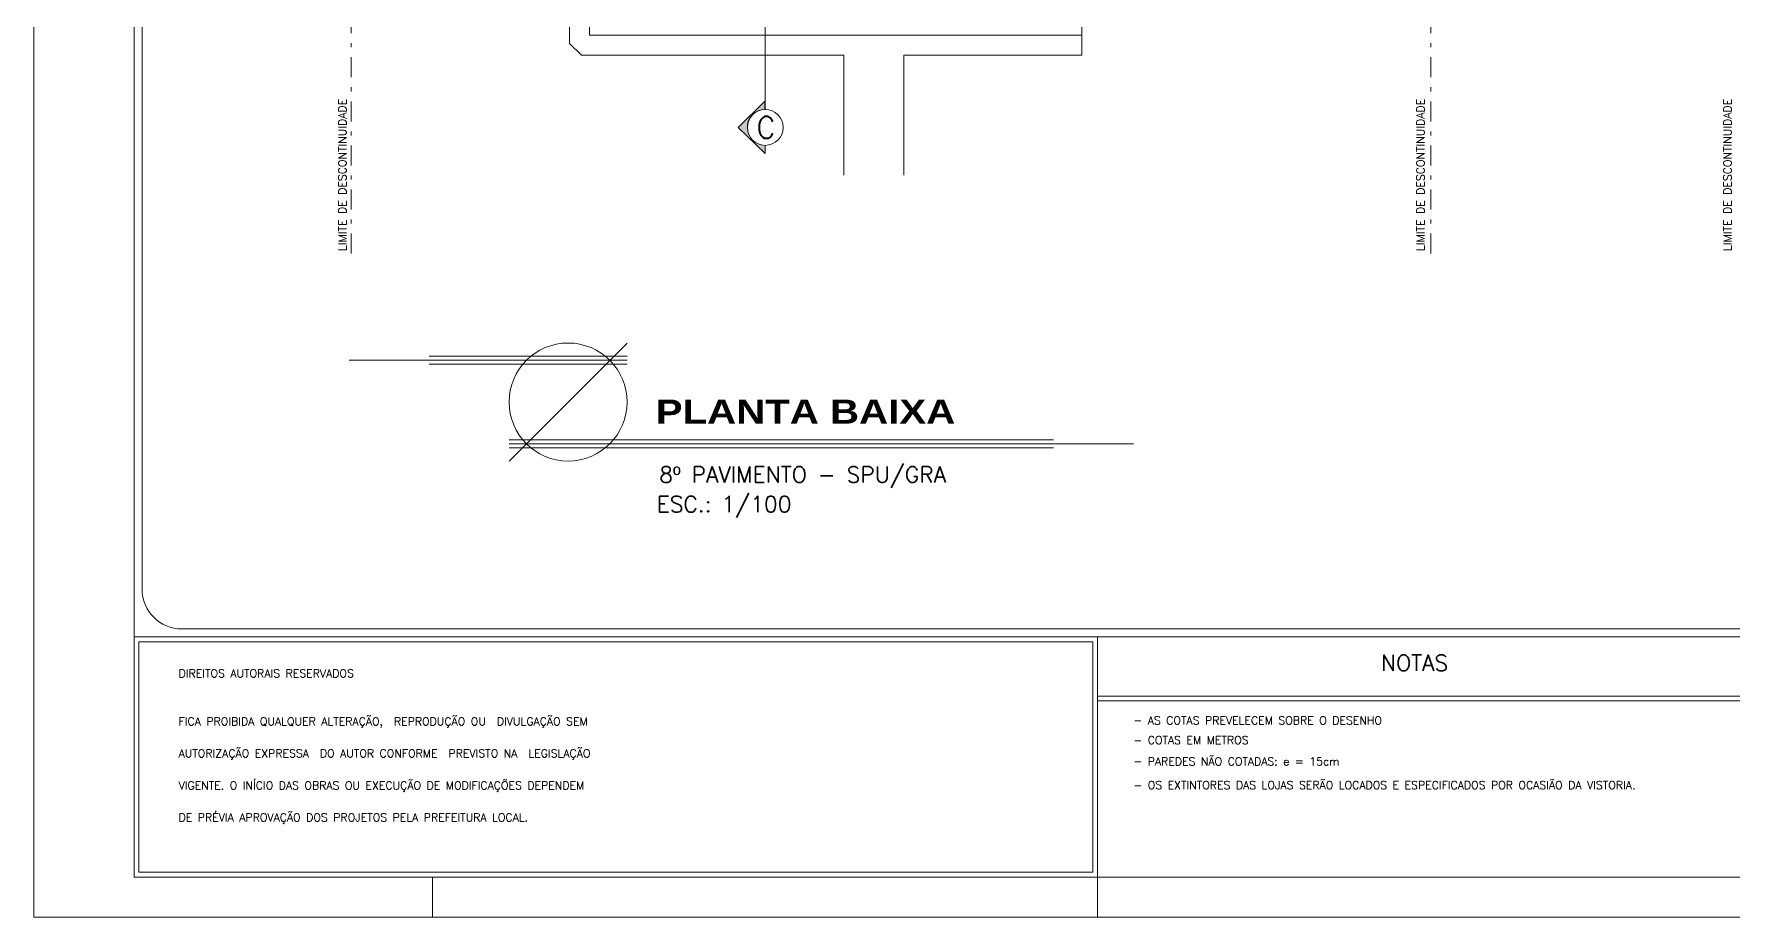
# Model space of a CAD drawing. Header units: millimetres. Extents: x 521 to 1055, y 261 to 520.
# Drawn here: x 655.96 to 698.43, y 348.6 to 370.68 of the extents above; entities that cross this region are included whole.
import ezdxf
from ezdxf.enums import TextEntityAlignment as Align

# ---------------------------------------------------------------- set-up
doc = ezdxf.new("R2010")
doc.units = ezdxf.units.MM
doc.linetypes.add('DASHDOTX2', pattern=[2, 1, -0.5, 0, -0.5])
doc.layers.add('0.1', color=8, linetype='Continuous', lineweight=13)
doc.styles.add('ROMANS', font='romans')
doc.styles.add('SANSSERIFBOLD', font='sasb____.pfb', dxfattribs={"width": 1.2, "height": 0.6})
doc.styles.get("Standard").update_dxf_attribs({"font": 'romans.shx'})

# ---------------------------------------------------------------- blocks, each defined once
blk = doc.blocks.new('TITU-2')
at = {"color": 1}
for p, q in [((0.01475, 0.01475), (-0.01475, -0.01475)), ((-0.03471, 0.01043), (-0.05471, 0.01043)), ((0.01475, 0.01143), (-0.03471, 0.01143)), ((0.01475, 0.00943), (-0.03471, 0.00943)), ((-0.01475, -0.00943), (0.1213, -0.00943)), ((-0.01475, -0.01143), (0.1213, -0.01143)), ((0.1413, -0.01043), (0.1213, -0.01043))]:
    blk.add_line(p, q, dxfattribs=at)
at = {"color": 7}
for p, q in [((0.01475, 0.01043), (-0.03471, 0.01043)), ((-0.01475, -0.01043), (0.1213, -0.01043))]:
    blk.add_line(p, q, dxfattribs=at)
at = {"color": 1}
blk.add_circle((0, 0), 0.01475, dxfattribs=at)
at = {"color": 4}
blk.add_text('ESC.:', height=0.004, dxfattribs=at).set_placement((0.02216, -0.02752))
at = {"color": 8, "style": 'SANSSERIFBOLD', "width": 1.2}
blk.add_attdef('FACHADA', (0.0219, -0.0054), '', height=0.006, dxfattribs=at)
at = {"color": 4}
for tag, p in [('FACHADA', (0.0228, -0.02014)), ('0/0', (0.03834, -0.02752))]:
    blk.add_attdef(tag, p, '', height=0.004, dxfattribs=at)
blk = doc.blocks.new('Cor-4A')
h = blk.add_hatch(color=1)
edge = h.paths.add_edge_path()
edge.add_line((-0.00005, -0.00732), (-0.00757, 0))
edge.add_line((-0.00757, 0), (-0.00014, 0.00731))
edge.add_line((-0.00014, 0.00731), (-0.00014, 0.005))
edge.add_arc((0, 0), 0.005, 91.6216, 269.468)
edge.add_line((-0.00005, -0.005), (-0.00005, -0.00732))
at = {"linetype": 'DASHDOTX2'}
blk.add_line((0, 0.03735), (0, 0.005), dxfattribs=at)
at = {"color": 1}
blk.add_lwpolyline([(-0.00005, -0.00732), (-0.00757, 0), (-0.00014, 0.00731), (-0.00014, 0.005, 0.98138), (-0.00005, -0.005)], format="xyb", close=True, dxfattribs=at)
blk.add_circle((0, 0), 0.005, dxfattribs=at)
at = {"color": 3, "style": 'ROMANS'}
blk.add_attdef('O', text='', height=0.006, rotation=90, dxfattribs=at).set_placement((0.00019, 0), align=Align.MIDDLE)

msp = doc.modelspace()

# ---------------------------------------------------------------- linework, layer by layer
at = {"layer": '0.1', "color": 8, "linetype": 'DASHDOTX2', "ltscale": 0.5}
for p, q in [((663.88995, 365.19275), (663.88995, 428.20423)), ((690.88103, 365.19275), (690.88103, 428.20423))]:
    msp.add_line(p, q, dxfattribs=at)
at = {"layer": '0.1', "color": 8}
for p, q in [((669.35267, 374.14649), (669.35267, 370.43938)), ((669.35267, 370.43938), (669.64556, 370.14649)), ((682.15267, 370.64649), (682.15267, 370.14649)), ((669.64556, 370.14649), (676.20267, 370.14649)), ((676.20267, 370.14649), (676.20267, 367.14649)), ((677.70267, 370.14649), (677.70267, 367.14649)), ((677.70267, 370.14649), (682.15267, 370.14649)), ((682.54805, 355.60294), (682.54805, 348.60294)), ((682.54805, 354.12294), (732.40805, 354.12294)), ((682.54805, 354.00294), (732.40805, 354.00294)), ((665.92805, 349.60294), (665.92805, 348.60294))]:
    msp.add_line(p, q, dxfattribs=at)
for points in [[(782.16805, 432.60294), (655.96365, 432.60294), (655.96365, 348.60294), (782.16805, 348.60294)], [(658.46365, 349.60294), (658.46365, 431.60294), (781.16805, 431.60294), (781.16805, 349.60294)], [(658.58365, 349.72294), (682.42805, 349.72294), (682.42805, 355.48294), (658.58365, 355.48294)]]:
    msp.add_lwpolyline(points, close=True, dxfattribs=at)
msp.add_lwpolyline([(765.34805, 430.40294, 0.41421356), (764.34805, 431.40294), (659.66365, 431.40294, 0.41421356), (658.66365, 430.40294), (658.66365, 356.80294, 0.41421356), (659.66365, 355.80294), (764.34805, 355.80294, 0.41421356), (765.34805, 356.80294)], format="xyb", close=True, dxfattribs=at)
for points in [[(682.15267, 371.04649), (682.15267, 370.64649), (669.85267, 370.64649), (669.85267, 373.44649), (675.00267, 373.44649), (675.00267, 372.59649), (678.90267, 372.59649), (678.90267, 374.24649), (678.90267, 374.24649)], [(658.46365, 355.60294), (781.16805, 355.60294)]]:
    msp.add_lwpolyline(points, dxfattribs=at)

# ---------------------------------------------------------------- block references
ref = msp.add_blockref('Cor-4A', (674.24187, 368.34081), dxfattribs=dict(at, xscale=89.59999999999991, yscale=89.59999999999991, zscale=89.59999999999991))
ref.add_attrib('O', 'C', dxfattribs={"layer": '0', "color": 3, "height": 0.5376, "style": 'ROMANS'}).set_placement((674.25926, 368.34081), align=Align.MIDDLE)
ref = msp.add_blockref('TITU-2', (669.31297, 361.47636), dxfattribs=dict(at, xscale=100, yscale=100, zscale=100))
ref.add_attrib('FACHADA', 'PLANTA BAIXA', (671.50297, 360.93636), dxfattribs={"layer": '0', "color": 8, "height": 0.6, "style": 'SANSSERIFBOLD', "width": 1.2})
ref.add_attrib('0/0', '1/100', (673.14726, 358.72426), dxfattribs={"layer": '0', "color": 4, "height": 0.4})
ref.add_attrib('FACHADA', '8º PAVIMENTO - SPU/GRA', (671.59248, 359.46262), dxfattribs={"layer": '0', "color": 4, "height": 0.4})

# ---------------------------------------------------------------- texts
for p in [(663.77096, 365.25007), (690.72117, 365.25007), (698.39466, 365.25007)]:
    msp.add_text('LIMITE DE DESCONTINUIDADE', height=0.2, rotation=90, dxfattribs=at).set_placement(p)
at = {"layer": '0.1', "color": 8, "style": 'ROMANS'}
for s, height, p in [('NOTAS', 0.4, (689.63083, 354.75456)), ('DIREITOS AUTORAIS RESERVADOS', 0.2, (659.57832, 354.5939)), ('FICA PROIBIDA QUALQUER ALTERAÇÃO,  REPRODUÇÃO OU  DIVULGAÇÃO SEM', 0.2, (659.57832, 353.39368)), ('- AS COTAS PREVELECEM SOBRE O DESENHO', 0.2, (683.44162, 353.41731)), ('- COTAS EM METROS', 0.2, (683.44162, 352.92512)), ('AUTORIZAÇÃO EXPRESSA  DO AUTOR CONFORME  PREVISTO NA  LEGISLAÇÃO', 0.2, (659.57832, 352.59354)), ('- PAREDES NÃO COTADAS: e = 15cm', 0.2, (683.44162, 352.3935)), ('VIGENTE. O INÍCIO DAS OBRAS OU EXECUÇÃO DE MODIFICAÇÕES DEPENDEM', 0.2, (659.57832, 351.7934)), ('- OS EXTINTORES DAS LOJAS SERÃO LOCADOS E ESPECIFICADOS POR OCASIÃO DA VISTORIA.', 0.2, (683.44162, 351.80064)), ('DE PRÉVIA APROVAÇÃO DOS PROJETOS PELA PREFEITURA LOCAL.', 0.2, (659.57832, 350.99325))]:
    msp.add_text(s, height=height, dxfattribs=at).set_placement(p)

doc.saveas('drawing.dxf')
